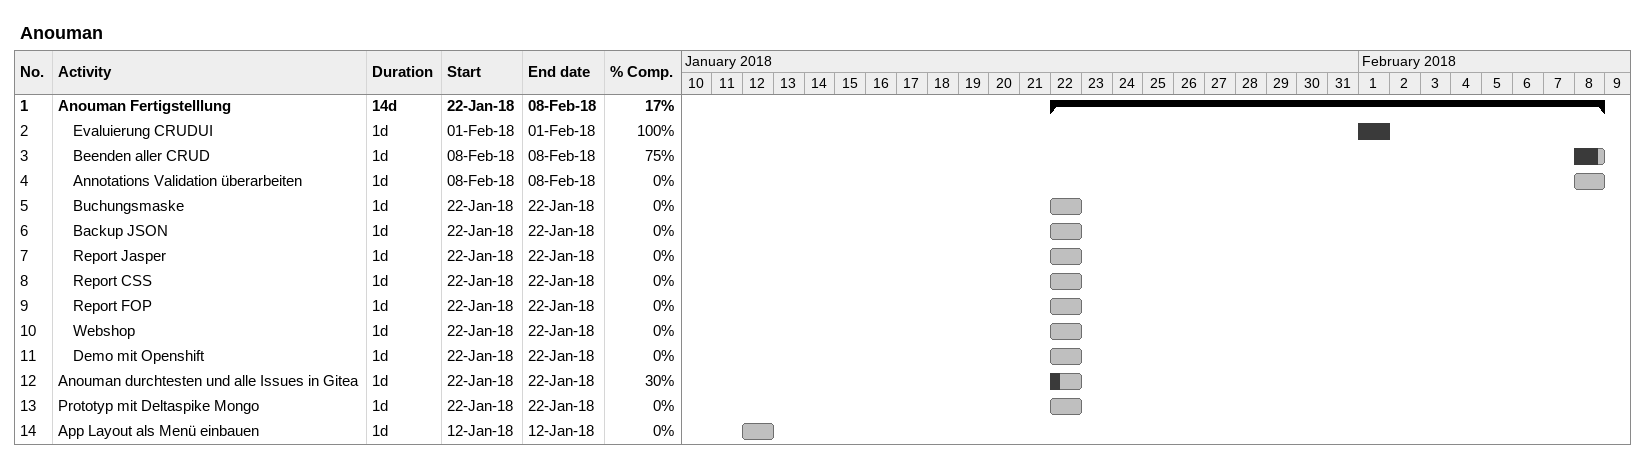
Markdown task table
Anouman

| ID | Level | Task | Duration | Start | Finish | % complete |
|---|---|---|---|---|---|---|
| 1 | 1 | **Anouman Fertigstelllung** | 14d | 2018-01-22 | 2018-02-08 | 17 |
| 2 | 2 | Evaluierung CRUDUI | 1d | 2018-02-01 | 2018-02-01 | 100 |
| 3 | 2 | Beenden aller CRUD | 1d | 2018-02-08 | 2018-02-08 | 75 |
| 4 | 2 | Annotations Validation überarbeiten | 1d | 2018-02-08 | 2018-02-08 | 0 |
| 5 | 2 | Buchungsmaske | 1d | 2018-01-22 | 2018-01-22 | 0 |
| 6 | 2 | Backup JSON | 1d | 2018-01-22 | 2018-01-22 | 0 |
| 7 | 2 | Report Jasper | 1d | 2018-01-22 | 2018-01-22 | 0 |
| 8 | 2 | Report CSS | 1d | 2018-01-22 | 2018-01-22 | 0 |
| 9 | 2 | Report FOP | 1d | 2018-01-22 | 2018-01-22 | 0 |
| 10 | 2 | Webshop | 1d | 2018-01-22 | 2018-01-22 | 0 |
| 11 | 2 | Demo mit Openshift | 1d | 2018-01-22 | 2018-01-22 | 0 |
| 12 | 1 | Anouman durchtesten und alle Issues in Gitea | 1d | 2018-01-22 | 2018-01-22 | 30 |
| 13 | 1 | Prototyp mit Deltaspike Mongo | 1d | 2018-01-22 | 2018-01-22 | 0 |
| 14 | 1 | App Layout als Menü einbauen | 1d | 2018-01-12 | 2018-01-12 | 0 |
